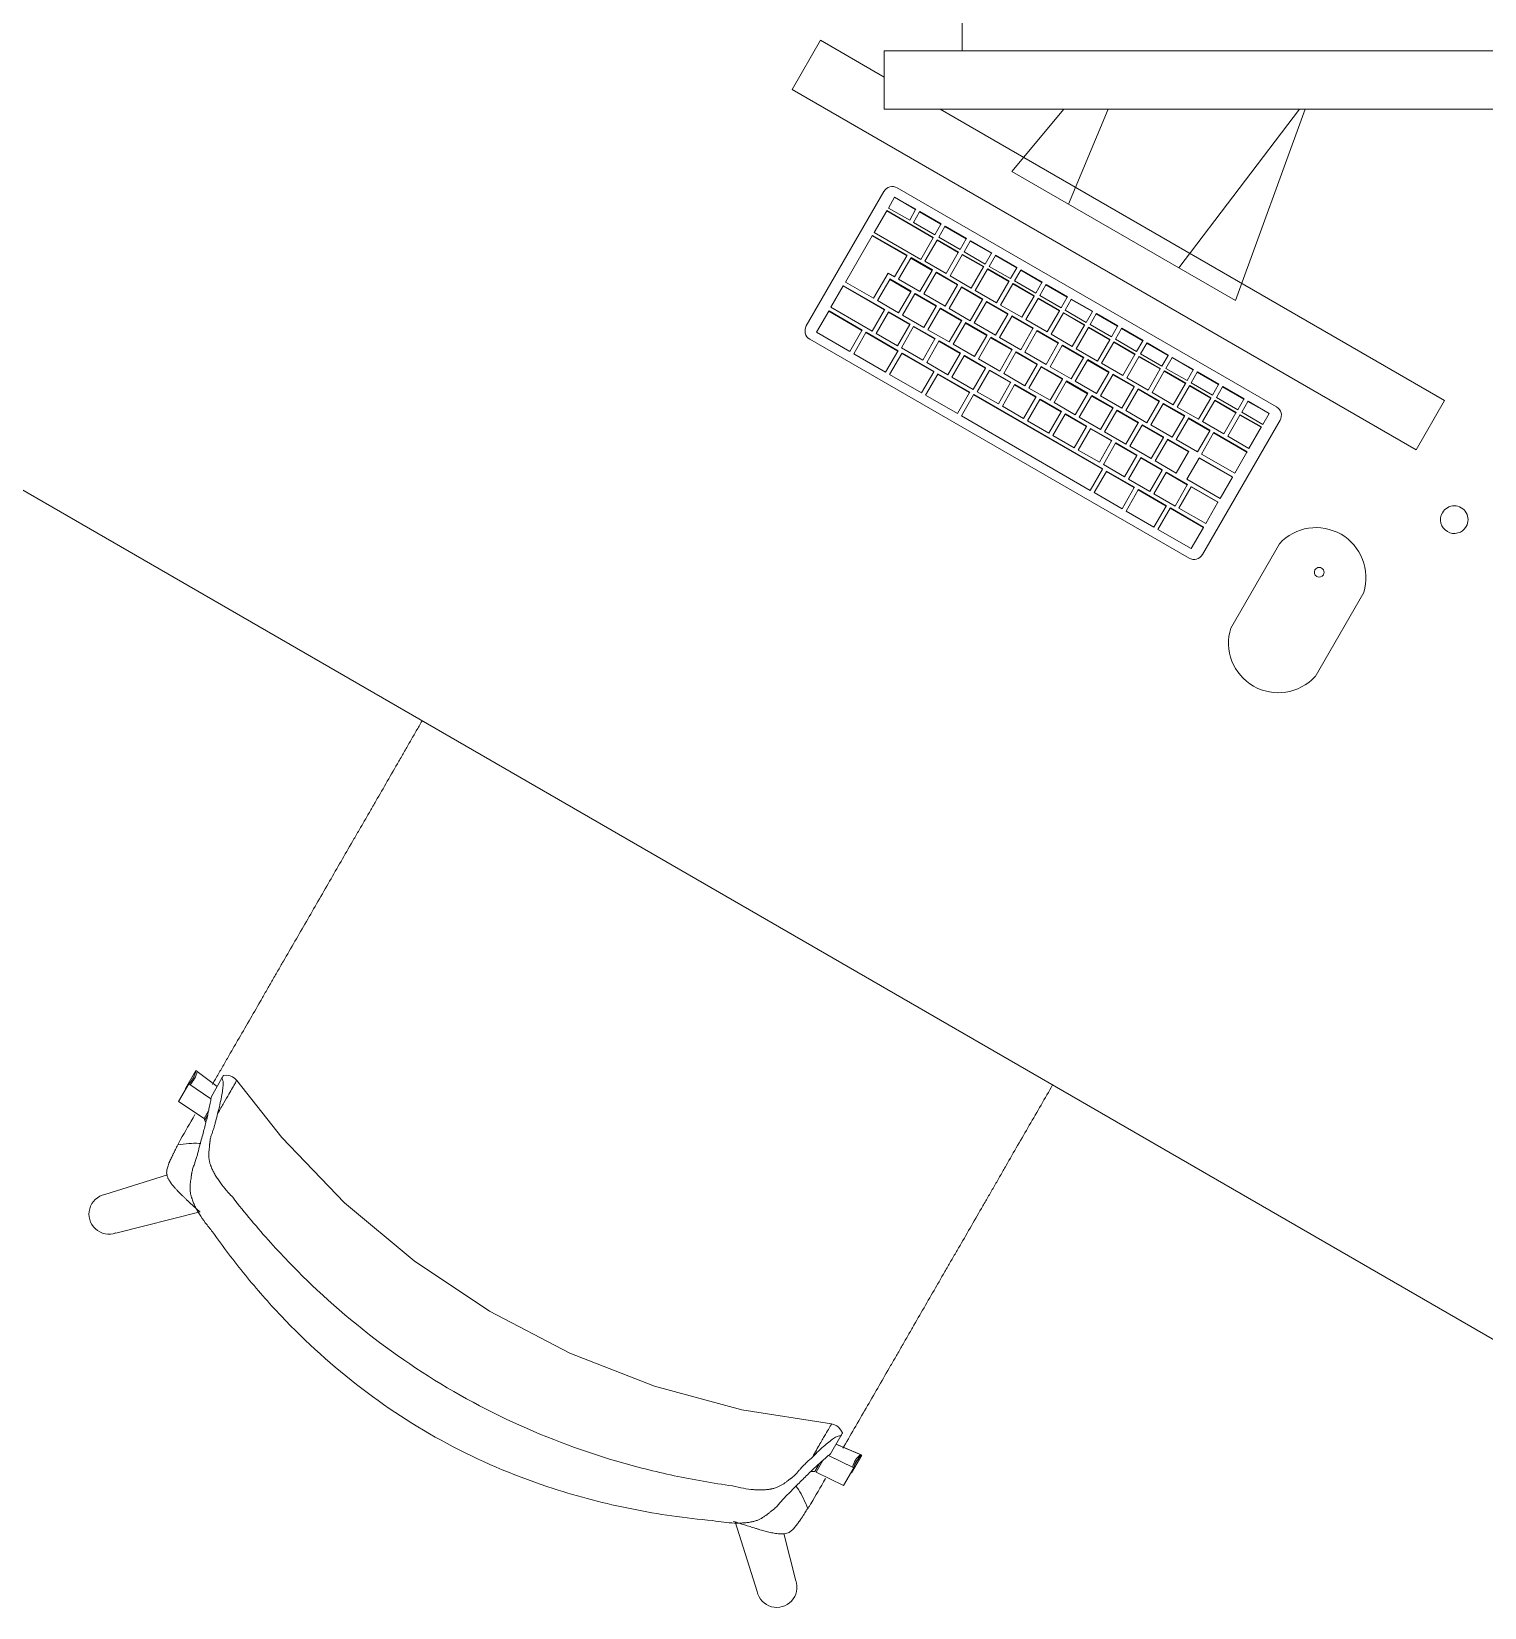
# Model space of a CAD drawing. Header units: millimetres. Extents: x 79795 to 317870, y -36033 to 97293.
# Drawn here: x 210579 to 211526, y 16310 to 17337 of the extents above; entities that cross this region are included whole.
import ezdxf

# ---------------------------------------------------------------- set-up
doc = ezdxf.new("R2010")
doc.units = ezdxf.units.MM
doc.header["$MEASUREMENT"] = 0
for name, color, linetype, lineweight in [('A-GENM', 8, 'CONTINUOUS', 9), ('E-ELEC-EQPM', 8, 'CONTINUOUS', 9), ('I-FURN', 8, 'CONTINUOUS', 9)]:
    doc.layers.add(name, color=color, linetype=linetype, lineweight=lineweight)

msp = doc.modelspace()

# ---------------------------------------------------------------- linework, layer by layer
at = {"layer": 'A-GENM'}
for p, q in [((211084, 17145), (211134.6, 17232.6)), ((211141.5, 17228.8), (211137.5, 17221.8)), ((211141.5, 17228.8), (211141.6, 17229)), ((211155.3, 17220.8), (211141.5, 17228.8)), ((211141.6, 17229), (211155.5, 17221)), ((211143.3, 17234.9), (211390.6, 17092.2)), ((211136.4, 17219.9), (211128.3, 17205.8)), ((211136.4, 17219.9), (211136.5, 17220.1)), ((211166.7, 17202.4), (211136.4, 17219.9)), ((211136.5, 17220.1), (211166.8, 17202.6)), ((211137.5, 17221.8), (211151.4, 17213.8)), ((211151.4, 17213.8), (211155.3, 17220.8)), ((211157.9, 17219.3), (211154, 17212.3)), ((211155.3, 17220.8), (211155.5, 17221)), ((211157.9, 17219.3), (211158.1, 17219.5)), ((211171.8, 17211.3), (211157.9, 17219.3)), ((211158.1, 17219.5), (211171.9, 17211.5)), ((211128.3, 17205.8), (211158.6, 17188.3)), ((211154, 17212.3), (211167.8, 17204.3)), ((211167.8, 17204.3), (211171.8, 17211.3)), ((211174.4, 17209.8), (211170.4, 17202.8)), ((211171.8, 17211.3), (211171.9, 17211.5)), ((211174.4, 17209.8), (211174.5, 17210)), ((211188.3, 17201.8), (211174.4, 17209.8)), ((211174.5, 17210), (211188.4, 17202)), ((211127, 17203.7), (211109.6, 17173.5)), ((211127, 17203.7), (211127.2, 17204)), ((211149.6, 17190.7), (211127, 17203.7)), ((211127.2, 17204), (211149.7, 17191)), ((211158.6, 17188.3), (211166.7, 17202.4)), ((211169.3, 17200.9), (211161.3, 17187.1)), ((211166.7, 17202.4), (211166.8, 17202.6)), ((211169.3, 17200.9), (211169.4, 17201.1)), ((211183.1, 17192.9), (211169.3, 17200.9)), ((211169.4, 17201.1), (211183.3, 17193.1)), ((211170.4, 17202.8), (211184.3, 17194.8)), ((211184.3, 17194.8), (211188.3, 17201.8)), ((211190.9, 17200.3), (211186.9, 17193.3)), ((211188.3, 17201.8), (211188.4, 17202)), ((211190.9, 17200.3), (211191, 17200.5)), ((211204.7, 17192.3), (211190.9, 17200.3)), ((211191, 17200.5), (211204.9, 17192.5)), ((211141.6, 17176.9), (211149.6, 17190.7)), ((211152.2, 17189.2), (211144.2, 17175.4)), ((211149.6, 17190.7), (211149.7, 17191)), ((211152.2, 17189.2), (211152.3, 17189.5)), ((211166, 17181.2), (211152.2, 17189.2)), ((211152.3, 17189.5), (211166.2, 17181.5)), ((211161.3, 17187.1), (211175.2, 17179.1)), ((211175.2, 17179.1), (211183.1, 17192.9)), ((211185.7, 17191.4), (211177.8, 17177.6)), ((211183.1, 17192.9), (211183.3, 17193.1)), ((211185.7, 17191.4), (211185.9, 17191.6)), ((211199.6, 17183.4), (211185.7, 17191.4)), ((211185.9, 17191.6), (211199.7, 17183.6)), ((211186.9, 17193.3), (211200.7, 17185.3)), ((211200.7, 17185.3), (211204.7, 17192.3)), ((211207.3, 17190.8), (211203.3, 17183.8)), ((211204.7, 17192.3), (211204.9, 17192.5)), ((211207.3, 17190.8), (211207.4, 17191)), ((211221.2, 17182.8), (211207.3, 17190.8)), ((211207.4, 17191), (211221.3, 17183)), ((211127.8, 17163), (211137.3, 17179.4)), ((211138.4, 17175.3), (211130.4, 17161.5)), ((211137.3, 17179.4), (211141.6, 17176.9)), ((211138.4, 17175.3), (211138.5, 17175.6)), ((211152.2, 17167.3), (211138.4, 17175.3)), ((211138.5, 17175.6), (211152.4, 17167.6)), ((211144.2, 17175.4), (211158, 17167.4)), ((211158, 17167.4), (211166, 17181.2)), ((211168.6, 17179.7), (211160.6, 17165.9)), ((211166, 17181.2), (211166.2, 17181.5)), ((211168.6, 17179.7), (211168.8, 17180)), ((211182.5, 17171.7), (211168.6, 17179.7)), ((211168.8, 17180), (211182.6, 17172)), ((211177.8, 17177.6), (211191.6, 17169.6)), ((211191.6, 17169.6), (211199.6, 17183.4)), ((211202.2, 17181.9), (211194.2, 17168.1)), ((211199.6, 17183.4), (211199.7, 17183.6)), ((211202.2, 17181.9), (211202.3, 17182.1)), ((211216, 17173.9), (211202.2, 17181.9)), ((211202.3, 17182.1), (211216.2, 17174.1)), ((211203.3, 17183.8), (211217.2, 17175.8)), ((211217.2, 17175.8), (211221.2, 17182.8)), ((211223.8, 17181.3), (211219.8, 17174.3)), ((211221.2, 17182.8), (211221.3, 17183)), ((211223.8, 17181.3), (211223.9, 17181.5)), ((211237.6, 17173.3), (211223.8, 17181.3)), ((211223.9, 17181.5), (211237.8, 17173.5)), ((211108.1, 17171), (211100.1, 17157.1)), ((211108.1, 17171), (211108.3, 17171.2)), ((211135, 17155.5), (211108.1, 17171)), ((211108.3, 17171.2), (211135.1, 17155.7)), ((211109.6, 17173.5), (211127.8, 17163)), ((211144.2, 17153.5), (211152.2, 17167.3)), ((211154.8, 17165.8), (211146.8, 17152)), ((211152.2, 17167.3), (211152.4, 17167.6)), ((211154.8, 17165.8), (211155, 17166.1)), ((211168.7, 17157.8), (211154.8, 17165.8)), ((211155, 17166.1), (211168.8, 17158.1)), ((211160.6, 17165.9), (211174.5, 17157.9)), ((211174.5, 17157.9), (211182.5, 17171.7)), ((211185.1, 17170.2), (211177.1, 17156.4)), ((211182.5, 17171.7), (211182.6, 17172)), ((211185.1, 17170.2), (211185.2, 17170.5)), ((211198.9, 17162.2), (211185.1, 17170.2)), ((211185.2, 17170.5), (211199.1, 17162.5)), ((211194.2, 17168.1), (211208.1, 17160.1)), ((211208.1, 17160.1), (211216, 17173.9)), ((211218.6, 17172.4), (211210.7, 17158.6)), ((211216, 17173.9), (211216.2, 17174.1)), ((211218.6, 17172.4), (211218.8, 17172.6)), ((211232.5, 17164.4), (211218.6, 17172.4)), ((211218.8, 17172.6), (211232.6, 17164.6)), ((211219.8, 17174.3), (211233.6, 17166.3)), ((211232.5, 17164.4), (211232.6, 17164.6)), ((211233.6, 17166.3), (211237.6, 17173.3)), ((211240.2, 17171.8), (211236.2, 17164.8)), ((211236.2, 17164.8), (211250.1, 17156.8)), ((211237.6, 17173.3), (211237.8, 17173.5)), ((211240.2, 17171.8), (211240.4, 17172)), ((211254.1, 17163.8), (211240.2, 17171.8)), ((211240.4, 17172), (211254.2, 17164)), ((211098.7, 17154.6), (211090.7, 17140.8)), ((211098.7, 17154.6), (211098.8, 17154.8)), ((211120.3, 17142.1), (211098.7, 17154.6)), ((211098.8, 17154.8), (211120.4, 17142.3)), ((211100.1, 17157.1), (211127, 17141.6)), ((211127, 17141.6), (211135, 17155.5)), ((211130.4, 17161.5), (211144.2, 17153.5)), ((211135, 17155.5), (211135.1, 17155.7)), ((211160.7, 17144), (211168.7, 17157.8)), ((211171.3, 17156.3), (211163.3, 17142.5)), ((211168.7, 17157.8), (211168.8, 17158.1)), ((211171.3, 17156.3), (211171.4, 17156.6)), ((211185.1, 17148.3), (211171.3, 17156.3)), ((211171.4, 17156.6), (211185.3, 17148.6)), ((211177.1, 17156.4), (211190.9, 17148.4)), ((211190.9, 17148.4), (211198.9, 17162.2)), ((211201.5, 17160.7), (211193.5, 17146.9)), ((211198.9, 17162.2), (211199.1, 17162.5)), ((211201.5, 17160.7), (211201.7, 17161)), ((211215.4, 17152.7), (211201.5, 17160.7)), ((211201.7, 17161), (211215.5, 17153)), ((211210.7, 17158.6), (211224.5, 17150.6)), ((211224.5, 17150.6), (211232.5, 17164.4)), ((211235.1, 17162.9), (211227.1, 17149.1)), ((211235.1, 17162.9), (211235.2, 17163.1)), ((211249, 17154.9), (211235.1, 17162.9)), ((211235.2, 17163.1), (211249.1, 17155.1)), ((211241, 17141.1), (211249, 17154.9)), ((211249, 17154.9), (211249.1, 17155.1)), ((211250.1, 17156.8), (211254.1, 17163.8)), ((211256.7, 17162.3), (211252.7, 17155.3)), ((211252.7, 17155.3), (211266.5, 17147.3)), ((211254.1, 17163.8), (211254.2, 17164)), ((211256.7, 17162.3), (211256.8, 17162.5)), ((211270.5, 17154.3), (211256.7, 17162.3)), ((211256.8, 17162.5), (211270.7, 17154.5)), ((211270.5, 17154.3), (211270.7, 17154.5)), ((211137.6, 17154), (211129.6, 17140.1)), ((211137.6, 17154), (211137.7, 17154.2)), ((211151.4, 17146), (211137.6, 17154)), ((211137.7, 17154.2), (211151.6, 17146.2)), ((211143.4, 17132.1), (211151.4, 17146)), ((211154, 17144.5), (211146, 17130.6)), ((211146.8, 17152), (211160.7, 17144)), ((211151.4, 17146), (211151.6, 17146.2)), ((211154, 17144.5), (211154.2, 17144.7)), ((211167.9, 17136.5), (211154, 17144.5)), ((211154.2, 17144.7), (211168, 17136.7)), ((211177.2, 17134.5), (211185.1, 17148.3)), ((211187.7, 17146.8), (211179.8, 17133)), ((211185.1, 17148.3), (211185.3, 17148.6)), ((211187.7, 17146.8), (211187.9, 17147.1)), ((211201.6, 17138.8), (211187.7, 17146.8)), ((211187.9, 17147.1), (211201.7, 17139.1)), ((211193.5, 17146.9), (211207.4, 17138.9)), ((211207.4, 17138.9), (211215.4, 17152.7)), ((211218, 17151.2), (211210, 17137.4)), ((211215.4, 17152.7), (211215.5, 17153)), ((211218, 17151.2), (211218.1, 17151.5)), ((211231.8, 17143.2), (211218, 17151.2)), ((211218.1, 17151.5), (211232, 17143.5)), ((211227.1, 17149.1), (211241, 17141.1)), ((211251.6, 17153.4), (211243.6, 17139.6)), ((211251.6, 17153.4), (211251.7, 17153.6)), ((211265.4, 17145.4), (211251.6, 17153.4)), ((211251.7, 17153.6), (211265.5, 17145.6)), ((211257.4, 17131.6), (211265.4, 17145.4)), ((211265.4, 17145.4), (211265.5, 17145.6)), ((211266.5, 17147.3), (211270.5, 17154.3)), ((211268, 17143.9), (211268.1, 17144.1)), ((211268.1, 17144.1), (211282, 17136.1)), ((211273.1, 17152.8), (211269.1, 17145.8)), ((211269.1, 17145.8), (211283, 17137.8)), ((211273.1, 17152.8), (211273.3, 17153)), ((211287, 17144.8), (211273.1, 17152.8)), ((211273.3, 17153), (211287.1, 17145)), ((211283, 17137.8), (211287, 17144.8)), ((211287, 17144.8), (211287.1, 17145)), ((211333.6, 16993.6), (211086.4, 17136.3)), ((211090.7, 17140.8), (211112.3, 17128.3)), ((211112.3, 17128.3), (211120.3, 17142.1)), ((211122.9, 17140.6), (211114.9, 17126.8)), ((211120.3, 17142.1), (211120.4, 17142.3)), ((211122.9, 17140.6), (211123, 17140.8)), ((211143.7, 17128.6), (211122.9, 17140.6)), ((211123, 17140.8), (211143.8, 17128.8)), ((211129.6, 17140.1), (211143.4, 17132.1)), ((211159.9, 17122.6), (211167.9, 17136.5)), ((211170.5, 17135), (211162.5, 17121.1)), ((211163.3, 17142.5), (211177.2, 17134.5)), ((211167.9, 17136.5), (211168, 17136.7)), ((211170.5, 17135), (211170.6, 17135.2)), ((211184.3, 17127), (211170.5, 17135)), ((211170.6, 17135.2), (211184.5, 17127.2)), ((211193.6, 17125), (211201.6, 17138.8)), ((211204.2, 17137.3), (211196.2, 17123.5)), ((211201.6, 17138.8), (211201.7, 17139.1)), ((211204.2, 17137.3), (211204.3, 17137.6)), ((211218, 17129.3), (211204.2, 17137.3)), ((211204.3, 17137.6), (211218.2, 17129.6)), ((211210, 17137.4), (211223.9, 17129.4)), ((211223.9, 17129.4), (211231.8, 17143.2)), ((211234.4, 17141.7), (211226.5, 17127.9)), ((211231.8, 17143.2), (211232, 17143.5)), ((211234.4, 17141.7), (211234.6, 17142)), ((211248.3, 17133.7), (211234.4, 17141.7)), ((211234.6, 17142), (211248.4, 17134)), ((211243.6, 17139.6), (211257.4, 17131.6)), ((211248.3, 17133.7), (211248.4, 17134)), ((211268, 17143.9), (211260, 17130.1)), ((211281.9, 17135.9), (211268, 17143.9)), ((211273.9, 17122.1), (211281.9, 17135.9)), ((211284.5, 17134.4), (211276.5, 17120.6)), ((211281.9, 17135.9), (211282, 17136.1)), ((211284.5, 17134.4), (211284.6, 17134.6)), ((211298.3, 17126.4), (211284.5, 17134.4)), ((211284.6, 17134.6), (211298.5, 17126.6)), ((211289.6, 17143.3), (211285.6, 17136.3)), ((211285.6, 17136.3), (211299.4, 17128.3)), ((211289.6, 17143.3), (211289.7, 17143.5)), ((211303.4, 17135.3), (211289.6, 17143.3)), ((211289.7, 17143.5), (211303.6, 17135.5)), ((211299.4, 17128.3), (211303.4, 17135.3)), ((211306, 17133.8), (211302, 17126.8)), ((211303.4, 17135.3), (211303.6, 17135.5)), ((211306, 17133.8), (211306.2, 17134)), ((211319.9, 17125.8), (211306, 17133.8)), ((211306.2, 17134), (211320, 17126)), ((211114.9, 17126.8), (211135.7, 17114.8)), ((211135.7, 17114.8), (211143.7, 17128.6)), ((211146.3, 17127.1), (211138.3, 17113.3)), ((211143.7, 17128.6), (211143.8, 17128.8)), ((211146, 17130.6), (211159.9, 17122.6)), ((211146.3, 17127.1), (211146.4, 17127.3)), ((211167.1, 17115.1), (211146.3, 17127.1)), ((211146.4, 17127.3), (211167.2, 17115.3)), ((211176.3, 17113.1), (211184.3, 17127)), ((211186.9, 17125.5), (211178.9, 17111.6)), ((211179.8, 17133), (211193.6, 17125)), ((211184.3, 17127), (211184.5, 17127.2)), ((211186.9, 17125.5), (211187.1, 17125.7)), ((211200.8, 17117.5), (211186.9, 17125.5)), ((211187.1, 17125.7), (211200.9, 17117.7)), ((211196.2, 17123.5), (211210.1, 17115.5)), ((211210.1, 17115.5), (211218, 17129.3)), ((211220.6, 17127.8), (211212.7, 17114)), ((211218, 17129.3), (211218.2, 17129.6)), ((211220.6, 17127.8), (211220.8, 17128.1)), ((211234.5, 17119.8), (211220.6, 17127.8)), ((211220.8, 17128.1), (211234.6, 17120.1)), ((211226.5, 17127.9), (211240.3, 17119.9)), ((211240.3, 17119.9), (211248.3, 17133.7)), ((211250.9, 17132.2), (211242.9, 17118.4)), ((211250.9, 17132.2), (211251, 17132.5)), ((211264.7, 17124.2), (211250.9, 17132.2)), ((211251, 17132.5), (211264.9, 17124.5)), ((211256.8, 17110.4), (211264.7, 17124.2)), ((211260, 17130.1), (211273.9, 17122.1)), ((211264.7, 17124.2), (211264.9, 17124.5)), ((211290.3, 17112.6), (211298.3, 17126.4)), ((211300.9, 17124.9), (211292.9, 17111.1)), ((211298.3, 17126.4), (211298.5, 17126.6)), ((211300.9, 17124.9), (211301.1, 17125.1)), ((211314.8, 17116.9), (211300.9, 17124.9)), ((211301.1, 17125.1), (211314.9, 17117.1)), ((211302, 17126.8), (211315.9, 17118.8)), ((211315.9, 17118.8), (211319.9, 17125.8)), ((211322.5, 17124.3), (211318.5, 17117.3)), ((211319.9, 17125.8), (211320, 17126)), ((211322.5, 17124.3), (211322.6, 17124.5)), ((211336.3, 17116.3), (211322.5, 17124.3)), ((211322.6, 17124.5), (211336.5, 17116.5)), ((211138.3, 17113.3), (211159.1, 17101.3)), ((211159.1, 17101.3), (211167.1, 17115.1)), ((211169.7, 17113.6), (211161.7, 17099.8)), ((211162.5, 17121.1), (211176.3, 17113.1)), ((211167.1, 17115.1), (211167.2, 17115.3)), ((211169.7, 17113.6), (211169.8, 17113.8)), ((211190.5, 17101.6), (211169.7, 17113.6)), ((211169.8, 17113.8), (211190.6, 17101.8)), ((211192.8, 17103.6), (211200.8, 17117.5)), ((211203.4, 17116), (211195.4, 17102.1)), ((211200.8, 17117.5), (211200.9, 17117.7)), ((211203.4, 17116), (211203.5, 17116.2)), ((211217.2, 17108), (211203.4, 17116)), ((211203.5, 17116.2), (211217.4, 17108.2)), ((211212.7, 17114), (211226.5, 17106)), ((211226.5, 17106), (211234.5, 17119.8)), ((211237.1, 17118.3), (211229.1, 17104.5)), ((211234.5, 17119.8), (211234.6, 17120.1)), ((211237.1, 17118.3), (211237.2, 17118.6)), ((211251, 17110.3), (211237.1, 17118.3)), ((211237.2, 17118.6), (211251.1, 17110.6)), ((211242.9, 17118.4), (211256.8, 17110.4)), ((211267.3, 17122.7), (211259.4, 17108.9)), ((211267.3, 17122.7), (211267.5, 17123)), ((211281.2, 17114.7), (211267.3, 17122.7)), ((211267.5, 17123), (211281.3, 17115)), ((211273.2, 17100.9), (211281.2, 17114.7)), ((211283.8, 17113.2), (211275.8, 17099.4)), ((211276.5, 17120.6), (211290.3, 17112.6)), ((211281.2, 17114.7), (211281.3, 17115)), ((211283.8, 17113.2), (211283.9, 17113.5)), ((211297.7, 17105.2), (211283.8, 17113.2)), ((211283.9, 17113.5), (211297.8, 17105.5)), ((211306.8, 17103.1), (211314.8, 17116.9)), ((211317.4, 17115.4), (211309.4, 17101.6)), ((211314.8, 17116.9), (211314.9, 17117.1)), ((211317.4, 17115.4), (211317.5, 17115.6)), ((211331.2, 17107.4), (211317.4, 17115.4)), ((211317.5, 17115.6), (211331.4, 17107.6)), ((211318.5, 17117.3), (211332.4, 17109.3)), ((211332.4, 17109.3), (211336.3, 17116.3)), ((211338.9, 17114.8), (211335, 17107.8)), ((211336.3, 17116.3), (211336.5, 17116.5)), ((211338.9, 17114.8), (211339.1, 17115)), ((211352.8, 17106.8), (211338.9, 17114.8)), ((211339.1, 17115), (211352.9, 17107)), ((211178.9, 17111.6), (211192.8, 17103.6)), ((211209.3, 17094.1), (211217.2, 17108)), ((211219.8, 17106.5), (211211.9, 17092.6)), ((211217.2, 17108), (211217.4, 17108.2)), ((211219.8, 17106.5), (211220, 17106.7)), ((211233.7, 17098.5), (211219.8, 17106.5)), ((211220, 17106.7), (211233.8, 17098.7)), ((211229.1, 17104.5), (211243, 17096.5)), ((211243, 17096.5), (211251, 17110.3)), ((211253.5, 17108.8), (211245.6, 17095)), ((211251, 17110.3), (211251.1, 17110.6)), ((211253.5, 17108.8), (211253.7, 17109.1)), ((211267.4, 17100.8), (211253.5, 17108.8)), ((211253.7, 17109.1), (211267.5, 17101.1)), ((211259.4, 17108.9), (211273.2, 17100.9)), ((211289.7, 17091.4), (211297.7, 17105.2)), ((211300.3, 17103.7), (211292.3, 17089.9)), ((211292.9, 17111.1), (211306.8, 17103.1)), ((211297.7, 17105.2), (211297.8, 17105.5)), ((211300.3, 17103.7), (211300.4, 17104)), ((211314.1, 17095.7), (211300.3, 17103.7)), ((211300.4, 17104), (211314.2, 17096)), ((211323.2, 17093.6), (211331.2, 17107.4)), ((211333.8, 17105.9), (211325.8, 17092.1)), ((211331.2, 17107.4), (211331.4, 17107.6)), ((211333.8, 17105.9), (211334, 17106.1)), ((211347.7, 17097.9), (211333.8, 17105.9)), ((211334, 17106.1), (211347.8, 17098.1)), ((211335, 17107.8), (211348.8, 17099.8)), ((211348.8, 17099.8), (211352.8, 17106.8)), ((211355.4, 17105.3), (211351.4, 17098.3)), ((211352.8, 17106.8), (211352.9, 17107)), ((211355.4, 17105.3), (211355.5, 17105.5)), ((211369.3, 17097.3), (211355.4, 17105.3)), ((211355.5, 17105.5), (211369.4, 17097.5)), ((211161.7, 17099.8), (211182.5, 17087.8)), ((211182.5, 17087.8), (211190.5, 17101.6)), ((211193.1, 17100.1), (211185.1, 17086.3)), ((211190.5, 17101.6), (211190.6, 17101.8)), ((211193.1, 17100.1), (211193.2, 17100.3)), ((211277.1, 17051.6), (211193.1, 17100.1)), ((211193.2, 17100.3), (211277.2, 17051.8)), ((211195.4, 17102.1), (211209.3, 17094.1)), ((211225.7, 17084.6), (211233.7, 17098.5)), ((211236.3, 17097), (211228.3, 17083.1)), ((211233.7, 17098.5), (211233.8, 17098.7)), ((211236.3, 17097), (211236.4, 17097.2)), ((211250.1, 17089), (211236.3, 17097)), ((211236.4, 17097.2), (211250.3, 17089.2)), ((211245.6, 17095), (211259.4, 17087)), ((211259.4, 17087), (211267.4, 17100.8)), ((211270, 17099.3), (211262, 17085.5)), ((211267.4, 17100.8), (211267.5, 17101.1)), ((211270, 17099.3), (211270.1, 17099.6)), ((211283.9, 17091.3), (211270, 17099.3)), ((211270.1, 17099.6), (211284, 17091.6)), ((211275.8, 17099.4), (211289.7, 17091.4)), ((211306.1, 17081.9), (211314.1, 17095.7)), ((211316.7, 17094.2), (211308.7, 17080.4)), ((211309.4, 17101.6), (211323.2, 17093.6)), ((211314.1, 17095.7), (211314.2, 17096)), ((211316.7, 17094.2), (211316.8, 17094.5)), ((211330.6, 17086.2), (211316.7, 17094.2)), ((211316.8, 17094.5), (211330.7, 17086.5)), ((211339.7, 17084.1), (211347.7, 17097.9)), ((211350.3, 17096.4), (211342.3, 17082.6)), ((211347.7, 17097.9), (211347.8, 17098.1)), ((211350.3, 17096.4), (211350.4, 17096.6)), ((211364.1, 17088.4), (211350.3, 17096.4)), ((211350.4, 17096.6), (211364.3, 17088.6)), ((211351.4, 17098.3), (211365.3, 17090.3)), ((211365.3, 17090.3), (211369.3, 17097.3)), ((211371.9, 17095.8), (211367.9, 17088.8)), ((211369.3, 17097.3), (211369.4, 17097.5)), ((211371.9, 17095.8), (211372, 17096)), ((211385.7, 17087.8), (211371.9, 17095.8)), ((211372, 17096), (211385.8, 17088)), ((211185.1, 17086.3), (211269.1, 17037.8)), ((211211.9, 17092.6), (211225.7, 17084.6)), ((211228.3, 17083.1), (211242.2, 17075.1)), ((211242.2, 17075.1), (211250.1, 17089)), ((211252.7, 17087.5), (211244.8, 17073.6)), ((211250.1, 17089), (211250.3, 17089.2)), ((211252.7, 17087.5), (211252.9, 17087.7)), ((211266.6, 17079.5), (211252.7, 17087.5)), ((211252.9, 17087.7), (211266.7, 17079.7)), ((211262, 17085.5), (211275.9, 17077.5)), ((211275.9, 17077.5), (211283.9, 17091.3)), ((211286.5, 17089.8), (211278.5, 17076)), ((211283.9, 17091.3), (211284, 17091.6)), ((211286.5, 17089.8), (211286.6, 17090.1)), ((211300.3, 17081.8), (211286.5, 17089.8)), ((211286.6, 17090.1), (211300.5, 17082.1)), ((211292.3, 17089.9), (211306.1, 17081.9)), ((211322.6, 17072.4), (211330.6, 17086.2)), ((211333.2, 17084.7), (211325.2, 17070.9)), ((211325.8, 17092.1), (211339.7, 17084.1)), ((211330.6, 17086.2), (211330.7, 17086.5)), ((211333.2, 17084.7), (211333.3, 17085)), ((211347, 17076.7), (211333.2, 17084.7)), ((211333.3, 17085), (211347.2, 17077)), ((211392.9, 17083.5), (211342.3, 16995.9)), ((211342.3, 17082.6), (211356.2, 17074.6)), ((211356.2, 17074.6), (211364.1, 17088.4)), ((211366.7, 17086.9), (211358.8, 17073.1)), ((211364.1, 17088.4), (211364.3, 17088.6)), ((211366.7, 17086.9), (211366.9, 17087.1)), ((211380.6, 17078.9), (211366.7, 17086.9)), ((211366.9, 17087.1), (211380.7, 17079.1)), ((211367.9, 17088.8), (211381.7, 17080.8)), ((211381.7, 17080.8), (211385.7, 17087.8)), ((211385.7, 17087.8), (211385.8, 17088)), ((211244.8, 17073.6), (211258.6, 17065.6)), ((211258.6, 17065.6), (211266.6, 17079.5)), ((211269.2, 17078), (211261.2, 17064.1)), ((211266.6, 17079.5), (211266.7, 17079.7)), ((211269.2, 17078), (211269.3, 17078.2)), ((211283.1, 17070), (211269.2, 17078)), ((211269.3, 17078.2), (211283.2, 17070.2)), ((211278.5, 17076), (211292.3, 17068)), ((211292.3, 17068), (211300.3, 17081.8)), ((211302.9, 17080.3), (211294.9, 17066.5)), ((211300.3, 17081.8), (211300.5, 17082.1)), ((211302.9, 17080.3), (211303.1, 17080.6)), ((211316.8, 17072.3), (211302.9, 17080.3)), ((211303.1, 17080.6), (211316.9, 17072.6)), ((211308.7, 17080.4), (211322.6, 17072.4)), ((211308.8, 17058.5), (211316.8, 17072.3)), ((211316.8, 17072.3), (211316.9, 17072.6)), ((211339, 17062.9), (211347, 17076.7)), ((211349.6, 17075.2), (211341.6, 17061.4)), ((211347, 17076.7), (211347.2, 17077)), ((211349.6, 17075.2), (211349.8, 17075.5)), ((211371.3, 17062.7), (211349.6, 17075.2)), ((211349.8, 17075.5), (211371.4, 17063)), ((211358.8, 17073.1), (211372.6, 17065.1)), ((211372.6, 17065.1), (211380.6, 17078.9)), ((211380.6, 17078.9), (211380.7, 17079.1)), ((211261.2, 17064.1), (211275.1, 17056.1)), ((211275.1, 17056.1), (211283.1, 17070)), ((211285.7, 17068.5), (211277.7, 17054.6)), ((211283.1, 17070), (211283.2, 17070.2)), ((211285.7, 17068.5), (211285.8, 17068.7)), ((211299.5, 17060.5), (211285.7, 17068.5)), ((211285.8, 17068.7), (211299.6, 17060.7)), ((211294.9, 17066.5), (211308.8, 17058.5)), ((211319.4, 17070.8), (211311.4, 17057)), ((211319.4, 17070.8), (211319.5, 17071.1)), ((211333.2, 17062.8), (211319.4, 17070.8)), ((211319.5, 17071.1), (211333.4, 17063.1)), ((211325.2, 17070.9), (211339, 17062.9)), ((211325.2, 17049), (211333.2, 17062.8)), ((211333.2, 17062.8), (211333.4, 17063.1)), ((211363.3, 17048.9), (211371.3, 17062.7)), ((211371.3, 17062.7), (211371.4, 17063)), ((211277.1, 17051.6), (211277.2, 17051.8)), ((211277.7, 17054.6), (211291.5, 17046.6)), ((211291.5, 17046.6), (211299.5, 17060.5)), ((211302.1, 17059), (211294.1, 17045.1)), ((211299.5, 17060.5), (211299.6, 17060.7)), ((211302.1, 17059), (211302.2, 17059.2)), ((211316, 17051), (211302.1, 17059)), ((211302.2, 17059.2), (211316.1, 17051.2)), ((211311.4, 17057), (211325.2, 17049)), ((211340.2, 17058.8), (211332.2, 17045)), ((211340.2, 17058.8), (211340.3, 17059.1)), ((211361.8, 17046.3), (211340.2, 17058.8)), ((211340.3, 17059.1), (211361.9, 17046.6)), ((211341.6, 17061.4), (211363.3, 17048.9)), ((211269.1, 17037.8), (211277.1, 17051.6)), ((211279.7, 17050.1), (211271.7, 17036.3)), ((211279.7, 17050.1), (211279.8, 17050.3)), ((211297.8, 17039.6), (211279.7, 17050.1)), ((211279.8, 17050.3), (211298, 17039.8)), ((211294.1, 17045.1), (211308, 17037.1)), ((211308, 17037.1), (211316, 17051)), ((211318.6, 17049.5), (211310.6, 17035.6)), ((211316, 17051), (211316.1, 17051.2)), ((211318.6, 17049.5), (211318.7, 17049.7)), ((211332.4, 17041.5), (211318.6, 17049.5)), ((211318.7, 17049.7), (211332.6, 17041.7)), ((211324.4, 17027.6), (211332.4, 17041.5)), ((211332.2, 17045), (211353.8, 17032.5)), ((211332.4, 17041.5), (211332.6, 17041.7)), ((211353.8, 17032.5), (211361.8, 17046.3)), ((211361.8, 17046.3), (211361.9, 17046.6)), ((211271.7, 17036.3), (211289.9, 17025.8)), ((211289.9, 17025.8), (211297.8, 17039.6)), ((211300.4, 17038.1), (211292.5, 17024.3)), ((211297.8, 17039.6), (211298, 17039.8)), ((211300.4, 17038.1), (211300.6, 17038.3)), ((211318.6, 17027.6), (211300.4, 17038.1)), ((211300.6, 17038.3), (211318.8, 17027.8)), ((211310.6, 17035.6), (211324.4, 17027.6)), ((211335, 17040), (211327, 17026.2)), ((211335, 17040), (211335.2, 17040.2)), ((211352.3, 17030), (211335, 17040)), ((211335.2, 17040.2), (211352.5, 17030.2)), ((211292.5, 17024.3), (211310.7, 17013.8)), ((211310.7, 17013.8), (211318.6, 17027.6)), ((211321.2, 17026.1), (211313.3, 17012.3)), ((211318.6, 17027.6), (211318.8, 17027.8)), ((211321.2, 17026.1), (211321.4, 17026.3)), ((211342.9, 17013.6), (211321.2, 17026.1)), ((211321.4, 17026.3), (211343, 17013.8)), ((211327, 17026.2), (211344.4, 17016.2)), ((211344.4, 17016.2), (211352.3, 17030)), ((211352.3, 17030), (211352.5, 17030.2)), ((211313.3, 17012.3), (211334.9, 16999.8)), ((211334.9, 16999.8), (211342.9, 17013.6)), ((211342.9, 17013.6), (211343, 17013.8)), ((211392.5, 17003), (211360.7, 16948)), ((211415.7, 16916.3), (211447.5, 16971.3))]:
    msp.add_line(p, q, dxfattribs=at)
for centre, radius, start, end in [((211140.1, 17229.5), 6.35, 60, 150), ((211089.5, 17141.8), 6.35, 150, 240), ((211387.4, 17086.7), 6.35, 330, 60), ((211416.4, 16981), 32.5, 342.6804, 137.3196), ((211336.8, 16999.1), 6.35, 240, 330), ((211418.4, 16984.4), 3.16, 150, 330), ((211418.4, 16984.4), 3.16, 330, 150), ((211391.8, 16938.4), 32.5, 162.6804, 317.3196)]:
    msp.add_arc(centre, radius, start, end, dxfattribs=at)
at = {"layer": 'E-ELEC-EQPM'}
for p, q in [((211185.6, 17416.2), (211185.6, 17324.3)), ((211185.6, 17416.2), (211185.6, 17324.3)), ((211185.6, 17324.3), (211134.8, 17324.3)), ((211134.8, 17324.3), (211134.8, 17286.2)), ((211134.8, 17324.3), (211134.8, 17286.2)), ((211934.8, 17324.3), (211134.8, 17324.3)), ((211134.8, 17286.2), (211934.8, 17286.2)), ((211134.8, 17286.2), (211934.8, 17286.2))]:
    msp.add_line(p, q, dxfattribs=at)
at = {"layer": 'I-FURN'}
for p, q in [((211093.3, 17331.2), (211074.8, 17299.1)), ((211093.3, 17331.2), (211134.8, 17307.2)), ((211481.7, 17064.2), (211074.8, 17299.1)), ((211171.3, 17286.2), (211500.2, 17096.3)), ((211252, 17286.2), (211218, 17245.7)), ((211254.9, 17224.4), (211280.8, 17286.2)), ((211326.9, 17182.8), (211405.6, 17286.2)), ((211363.8, 17161.5), (211409.2, 17286.2)), ((211218, 17245.7), (211363.8, 17161.5)), ((211500.2, 17096.3), (211481.7, 17064.2)), ((210541, 17056.5), (211536.9, 16481.5)), ((210674.7, 16639.4), (210681.4, 16651)), ((210686, 16659.6), (210679.3, 16648)), ((210681.4, 16651), (210695.8, 16641.3)), ((210699.8, 16649.2), (210686, 16659.6)), ((210699.9, 16649.3), (210686.8, 16659.1)), ((210696.1, 16642.8), (210702.9, 16654.6)), ((210706.1, 16656.6), (210704, 16656.4)), ((210708.4, 16656.2), (210706.1, 16656.6)), ((210709.8, 16655.6), (210708.4, 16656.2)), ((210711.3, 16654.5), (210709.8, 16655.6)), ((210712.7, 16653.2), (210711.3, 16654.5)), ((210742, 16616.1), (210712.7, 16653.2)), ((210691.3, 16628.3), (210674.7, 16639.4)), ((210694.2, 16633.4), (210691.3, 16628.3)), ((210693.6, 16630.4), (210692.1, 16627.8)), ((210782.9, 16573.5), (210742, 16616.1)), ((210667.6, 16591.7), (210626.7, 16578.9)), ((210828.3, 16535.5), (210782.9, 16573.5)), ((210633.8, 16553.7), (210688.7, 16567.6)), ((210877.5, 16502.7), (210828.3, 16535.5)), ((210929.9, 16475.4), (210877.5, 16502.7)), ((210985, 16453.9), (210929.9, 16475.4)), ((211042, 16438.5), (210985, 16453.9)), ((211100.4, 16429.3), (211042, 16438.5)), ((211100.4, 16429.3), (211102.3, 16428.8)), ((211102.3, 16428.8), (211104, 16428)), ((211104, 16428), (211105.1, 16427.1)), ((211105.1, 16427.1), (211106.6, 16425.3)), ((211106.6, 16425.3), (211107.5, 16423.4)), ((211099.7, 16409.8), (211106.5, 16421.6)), ((211120.1, 16408.9), (211103.3, 16416.1)), ((211119.3, 16409.4), (211103.4, 16416.2)), ((211090.4, 16397.9), (211094.8, 16405.5)), ((211098.4, 16408.7), (211115, 16400.7)), ((211098.5, 16408.8), (211114.2, 16401.1)), ((211113.4, 16397.4), (211120.1, 16408.9)), ((211089.6, 16398.4), (211092.5, 16403.5)), ((211108.3, 16389.1), (211090.4, 16397.9)), ((211115, 16400.7), (211108.3, 16389.1)), ((211037.7, 16365.5), (211052, 16320)), ((211077.1, 16327.1), (211069.3, 16357.9))]:
    msp.add_line(p, q, dxfattribs=at)
for centre, radius, start, end in [((211506.5, 17018.7), 9, 150, 330), ((211506.5, 17018.7), 9, 330, 150), ((210629.4, 16566.1), 13.1, 101.9662, 289.5824), ((211064.8, 16322.8), 13.1, 191.9896, 19.6059)]:
    msp.add_arc(centre, radius, start, end, dxfattribs=at)
for centre, start_param, end_param in [((210669, 16663.2), 6.026179, 6.605675), ((210669.8, 16662.7), 6.026179, 6.605675), ((210662.3, 16651.6), 0.238848, 0.322489), ((211130.9, 16396.5), 2.819103, 3.398599), ((211131.7, 16396), 2.819103, 3.398599)]:
    msp.add_ellipse(centre, major_axis=(15.1, -8.7), ratio=0.978487, start_param=start_param, end_param=end_param, dxfattribs=at)
for points, knots in [([(210696.8, 16650.6), (210697.1, 16651.2), (210698.7, 16654.1), (210701.7, 16659.1), (210705.6, 16665.9), (210709.4, 16672.6), (210714.5, 16681.3), (210720.7, 16692), (210726.8, 16702.6), (210731.7, 16711.2), (210735.5, 16717.8), (210739.3, 16724.4), (210744.3, 16733.1), (210750.6, 16743.9), (210758, 16756.7), (210765.6, 16769.9), (210773.2, 16783), (210780.6, 16796), (210786.9, 16806.8), (210791.9, 16815.5), (210795.8, 16822.1), (210799.6, 16828.7), (210804.6, 16837.4), (210810.8, 16848.2), (210817.1, 16859), (210822.1, 16867.8), (210825.9, 16874.4), (210829.7, 16881), (210832.3, 16885.4), (210833.6, 16887.7), (210833.7, 16887.9)], [-0.8977274, -0.8977274, -0.8977274, -0.8977274, -0.8928571, -0.875, -0.8571429, -0.8392857, -0.8214286, -0.7857143, -0.75, -0.7321429, -0.7142857, -0.6964286, -0.6785714, -0.6428571, -0.6071429, -0.5714286, -0.5357143, -0.5, -0.4642857, -0.4464286, -0.4285714, -0.4107143, -0.3928571, -0.3571429, -0.3214286, -0.3035714, -0.2857143, -0.2678571, -0.25, -0.2488464, -0.2488464, -0.2488464, -0.2488464]), ([(210700.2, 16631.6), (210701.7, 16634.2), (210704.4, 16638.8), (210707.6, 16644.4), (210709.9, 16648.5), (210711.3, 16650.8), (210712, 16652), (210712.3, 16652.7), (210712.6, 16653.1), (210712.7, 16653.2), (210712.7, 16653.2)], [0, 0, 0, 0, 0.1111111, 0.2222222, 0.3333333, 0.4444444, 0.5, 0.5555556, 0.6111111, 0.6625707, 0.6625707, 0.6625707, 0.6625707]), ([(210702.9, 16654.6), (210703.2, 16654.2), (210703.7, 16653.1), (210703.9, 16650.6), (210703.5, 16647.1), (210703, 16644.2), (210702.8, 16642.7)], [0, 0, 0, 0, 0.1666667, 0.3333333, 0.5, 0.6577136, 0.6577136, 0.6577136, 0.6577136]), ([(211244.8, 16650.6), (211244.7, 16650.5), (211242.2, 16646), (211237.1, 16637.2), (211229.4, 16623.9), (211221.8, 16610.8), (211215.5, 16599.9), (211210.5, 16591.1), (211206.7, 16584.5), (211202.9, 16577.9), (211197.8, 16569.2), (211191.7, 16558.5), (211185.5, 16547.8), (211180.5, 16539.2), (211176.7, 16532.7), (211172.9, 16526.1), (211167.9, 16517.4), (211161.7, 16506.7), (211155.5, 16495.9), (211150.4, 16487.1), (211146.6, 16480.5), (211142.8, 16473.8), (211137.7, 16465.1), (211131.5, 16454.3), (211124, 16441.3), (211116.2, 16427.9), (211110.9, 16418.6), (211108.1, 16413.8), (211107.8, 16413.4)], [-0.7507659, -0.7507659, -0.7507659, -0.7507659, -0.75, -0.7142857, -0.6785714, -0.6428571, -0.6071429, -0.5892857, -0.5714286, -0.5535714, -0.5357143, -0.5, -0.4642857, -0.4464286, -0.4285714, -0.4107143, -0.3928571, -0.3571429, -0.3214286, -0.3035714, -0.2857143, -0.2678571, -0.25, -0.2142857, -0.1785714, -0.1428571, -0.1071429, -0.103964, -0.103964, -0.103964, -0.103964]), ([(210696.9, 16554.5), (210695.2, 16556.5), (210692, 16560.5), (210688.8, 16565.1), (210686.7, 16568.7), (210685.4, 16571.3), (210684.4, 16573.4), (210683.9, 16574.9), (210683.6, 16575.7), (210683.4, 16576.3), (210683.2, 16576.9), (210682.9, 16577.6), (210682.6, 16579), (210682.3, 16580.8), (210682.2, 16582.8), (210682.3, 16584.8), (210682.4, 16586.6), (210682.7, 16588.4), (210682.9, 16589.8), (210683, 16590.8), (210683.1, 16591.3), (210683.2, 16591.7), (210683.2, 16592.1), (210683.3, 16592.7), (210683.4, 16593.5), (210683.7, 16594.7), (210684.1, 16596.1), (210684.7, 16597.8), (210685.3, 16599.4), (210685.8, 16601), (210686.2, 16602.3), (210686.6, 16603.5), (210687.1, 16605.2), (210687.8, 16608.2), (210688.9, 16612.2), (210690.2, 16616.7), (210691.3, 16620.9), (210692.3, 16625), (210693.3, 16628.8), (210694.1, 16632.3), (210694.5, 16634.4), (210694.7, 16635.4)], [0, 0, 0, 0, 0.035714, 0.071429, 0.089286, 0.107143, 0.125, 0.133929, 0.138393, 0.142857, 0.147321, 0.151786, 0.160714, 0.178571, 0.196429, 0.214286, 0.232143, 0.25, 0.267857, 0.276786, 0.28125, 0.285714, 0.290179, 0.294643, 0.303571, 0.321429, 0.339286, 0.357143, 0.392857, 0.410714, 0.428571, 0.446429, 0.464286, 0.5, 0.571429, 0.642857, 0.714286, 0.785714, 0.857143, 0.928571, 1, 1, 1, 1]), ([(210700.2, 16631.6), (210699.8, 16630), (210699.2, 16627.6), (210698.4, 16624.8), (210698, 16623.2), (210697.7, 16622), (210697.3, 16620.9), (210696.8, 16619.5), (210696.3, 16618.1), (210695.8, 16616.7), (210695.5, 16615.5), (210695.3, 16614.4), (210695.2, 16613.6), (210695.2, 16613.1), (210695.1, 16612.7), (210695.1, 16612.3), (210695, 16611.8), (210694.9, 16610.9), (210694.8, 16609.5), (210694.6, 16607.7), (210694.4, 16605.8), (210694.4, 16603.9), (210694.6, 16601.8), (210694.9, 16600), (210695.3, 16598.7), (210695.5, 16598), (210695.8, 16597.4), (210696, 16596.8), (210696.3, 16596), (210696.9, 16594.7), (210697.9, 16592.7), (210699.4, 16590.2), (210701.6, 16586.9), (210704.9, 16582.5), (210708.2, 16578.9), (210710, 16577)], [0, 0, 0, 0, 0.125, 0.1875, 0.21875, 0.25, 0.28125, 0.3125, 0.375, 0.40625, 0.4375, 0.46875, 0.484375, 0.492188, 0.5, 0.507812, 0.515625, 0.53125, 0.5625, 0.59375, 0.625, 0.65625, 0.6875, 0.71875, 0.734375, 0.742188, 0.75, 0.757812, 0.765625, 0.78125, 0.8125, 0.84375, 0.875, 0.9375, 1, 1, 1, 1]), ([(210691.3, 16628.4), (210691.5, 16627.9), (210691.9, 16627.1), (210692.3, 16626.2), (210692.5, 16625.8)], [-0.8741323, -0.8741323, -0.8741323, -0.8741323, -0.6666667, -0.4718724, -0.4718724, -0.4718724, -0.4718724]), ([(210688.4, 16567.7), (210686.6, 16569.3), (210683.8, 16571.9), (210680.4, 16575), (210678.6, 16576.7), (210677.3, 16578), (210676, 16579.2), (210674.9, 16580.4), (210673.7, 16581.6), (210672.5, 16582.9), (210671.3, 16584.3), (210670.1, 16585.7), (210669.3, 16586.9), (210668.7, 16587.8), (210668.3, 16588.5), (210667.9, 16589.2), (210667.5, 16590.2), (210667.1, 16591.5), (210666.9, 16593), (210667, 16594.3), (210667.2, 16595.6), (210667.6, 16596.9), (210668, 16598.1), (210668.3, 16598.9), (210668.5, 16599.4), (210668.7, 16599.8), (210668.8, 16600.1), (210669, 16600.6), (210669.4, 16601.4), (210669.9, 16602.5), (210670.5, 16603.6), (210670.9, 16604.5), (210671.2, 16605.3), (210671.6, 16606), (210672.1, 16607), (210673, 16608.7), (210673.7, 16610.2), (210674.2, 16611.2)], [0, 0, 0, 0, 0.125, 0.1875, 0.21875, 0.25, 0.28125, 0.3125, 0.34375, 0.375, 0.40625, 0.4375, 0.46875, 0.484375, 0.5, 0.515625, 0.53125, 0.5625, 0.59375, 0.625, 0.65625, 0.6875, 0.71875, 0.734375, 0.742188, 0.75, 0.757812, 0.765625, 0.78125, 0.8125, 0.84375, 0.859375, 0.875, 0.890625, 0.90625, 0.9375, 1, 1, 1, 1]), ([(210689.3, 16612.1), (210688.9, 16612.1), (210686.3, 16612.3), (210681.4, 16612.2), (210676.6, 16611.6), (210674.2, 16611.2)], [0.93933321, 0.93933321, 0.93933321, 0.93933321, 0.94444444, 0.97222222, 1, 1, 1, 1]), ([(210710, 16577), (210717.9, 16566.9), (210734.4, 16547.1), (210770.3, 16510.2), (210820.3, 16469.4), (210887.4, 16430.6), (210947.8, 16407.7), (210997.7, 16395.1), (211023.1, 16390.7), (211035.8, 16388.9)], [-1, -1, -1, -1, -0.9, -0.8, -0.6, -0.4, -0.2, -0.1, 0, 0, 0, 0]), ([(211022.8, 16366.3), (211005.1, 16367.9), (210970.1, 16372.9), (210912.9, 16387.7), (210852.8, 16412.6), (210792.9, 16450.8), (210749.1, 16490.5), (210717.9, 16526), (210703.7, 16544.8), (210696.9, 16554.5)], [-1, -1, -1, -1, -0.863636, -0.727273, -0.545455, -0.363636, -0.181818, -0.090909, 0, 0, 0, 0]), ([(211100.4, 16429.3), (211100.4, 16429.3), (211100.4, 16429.2), (211100.1, 16428.7), (211099.7, 16428), (211098.7, 16426.2), (211096.7, 16422.9), (211093.1, 16416.6), (211089.8, 16411), (211088, 16407.7)], [0.3374293, 0.3374293, 0.3374293, 0.3374293, 0.3888889, 0.4444444, 0.5138889, 0.5833333, 0.7222222, 0.8611111, 1, 1, 1, 1]), ([(211094, 16404.8), (211092.5, 16403.5), (211090, 16401.3), (211086.2, 16397.6), (211083.2, 16394.7), (211080.1, 16391.6), (211076.8, 16388.3), (211073.8, 16385.3), (211071.4, 16382.8), (211069.8, 16381.3), (211068.6, 16380), (211067.5, 16378.7), (211066.4, 16377.4), (211065.3, 16376), (211064.3, 16375), (211063.4, 16374.2), (211062.7, 16373.6), (211062.3, 16373.3), (211061.9, 16373), (211061.6, 16372.8), (211061.2, 16372.5), (211060.4, 16371.8), (211059.3, 16370.9), (211057.9, 16369.9), (211056.4, 16368.8), (211054.7, 16367.7), (211052.9, 16366.8), (211051.2, 16366.2), (211049.9, 16365.8), (211049.1, 16365.6), (211048.5, 16365.5), (211047.8, 16365.4), (211047, 16365.2), (211045.5, 16365), (211043.2, 16364.8), (211040.3, 16364.6), (211036.1, 16364.7), (211030.4, 16365.1), (211025.4, 16365.8), (211022.8, 16366.3)], [0, 0, 0, 0, 0.142857, 0.214286, 0.285714, 0.357143, 0.428571, 0.5, 0.535714, 0.571429, 0.589286, 0.607143, 0.642857, 0.660714, 0.678571, 0.696429, 0.705357, 0.709821, 0.714286, 0.71875, 0.723214, 0.732143, 0.75, 0.767857, 0.785714, 0.803571, 0.821429, 0.839286, 0.848214, 0.852679, 0.857143, 0.861607, 0.866071, 0.875, 0.892857, 0.910714, 0.928571, 0.964286, 1, 1, 1, 1]), ([(211035.8, 16388.9), (211038.3, 16388.3), (211043.1, 16387.2), (211048.5, 16386.5), (211052.6, 16386.3), (211055.4, 16386.3), (211057.6, 16386.4), (211059.1, 16386.6), (211059.9, 16386.7), (211060.5, 16386.8), (211061.1, 16386.9), (211061.9, 16387), (211063.2, 16387.4), (211065, 16388), (211066.8, 16388.9), (211068.5, 16389.8), (211070.1, 16390.9), (211071.5, 16392), (211072.7, 16392.8), (211073.4, 16393.4), (211073.8, 16393.7), (211074.2, 16393.9), (211074.5, 16394.1), (211074.9, 16394.4), (211075.5, 16394.9), (211076.3, 16395.6), (211077.2, 16396.5), (211078.2, 16397.6), (211079.1, 16398.8), (211080.1, 16399.9), (211080.9, 16400.8), (211081.8, 16401.7), (211083, 16402.8), (211085, 16404.9), (211086.8, 16406.6), (211088, 16407.7)], [0, 0, 0, 0, 0.0625, 0.125, 0.15625, 0.1875, 0.21875, 0.234375, 0.242188, 0.25, 0.257812, 0.265625, 0.28125, 0.3125, 0.34375, 0.375, 0.40625, 0.4375, 0.46875, 0.484375, 0.492188, 0.5, 0.507812, 0.515625, 0.53125, 0.5625, 0.59375, 0.625, 0.6875, 0.71875, 0.75, 0.78125, 0.8125, 0.875, 1, 1, 1, 1]), ([(211086.8, 16398.1), (211087.3, 16398.2), (211088.3, 16398.2), (211089.2, 16398.4), (211089.6, 16398.4)], [-0.5281276, -0.5281276, -0.5281276, -0.5281276, -0.3333333, -0.1189454, -0.1189454, -0.1189454, -0.1189454]), ([(211084.9, 16374.1), (211084.1, 16376.4), (211082.2, 16380.7), (211079.6, 16385.5), (211077.8, 16388.1), (211077.3, 16388.8)], [0, 0, 0, 0, 0.02777778, 0.05555556, 0.06696683, 0.06696683, 0.06696683, 0.06696683]), ([(211084.9, 16374.1), (211084.3, 16373.2), (211083.4, 16371.8), (211082.3, 16370.1), (211081.7, 16369.2), (211081.3, 16368.5), (211080.8, 16367.9), (211080.3, 16367), (211079.6, 16366), (211078.9, 16365), (211078.3, 16364.3), (211078, 16363.9), (211077.8, 16363.6), (211077.5, 16363.2), (211077.2, 16362.8), (211076.7, 16362.1), (211075.9, 16361.2), (211074.9, 16360.2), (211073.9, 16359.4), (211072.8, 16358.6), (211071.4, 16358), (211070.1, 16357.7), (211069, 16357.6), (211068.2, 16357.6), (211067.4, 16357.6), (211066.3, 16357.6), (211064.9, 16357.8), (211063.1, 16358.1), (211061.3, 16358.4), (211059.5, 16358.8), (211057.9, 16359.2), (211056.4, 16359.7), (211054.7, 16360.1), (211052.9, 16360.6), (211050.4, 16361.4), (211046.1, 16362.7), (211042.4, 16363.9), (211040.2, 16364.6)], [0, 0, 0, 0, 0.0625, 0.09375, 0.109375, 0.125, 0.140625, 0.15625, 0.1875, 0.21875, 0.234375, 0.242188, 0.25, 0.257812, 0.265625, 0.28125, 0.3125, 0.34375, 0.375, 0.40625, 0.4375, 0.46875, 0.484375, 0.5, 0.515625, 0.53125, 0.5625, 0.59375, 0.625, 0.65625, 0.6875, 0.71875, 0.75, 0.78125, 0.8125, 0.875, 1, 1, 1, 1])]:
    msp.add_open_spline(points, degree=3, knots=knots, dxfattribs=at)
for points in [[(210703.6, 16655.7), (210703.8, 16656), (210704, 16656.5), (210704, 16656.4), (210703.6, 16655.8), (210703.2, 16655.1), (210702.9, 16654.6)], [(210694.7, 16635.4), (210695, 16636.7), (210695.5, 16639.3), (210695.9, 16641.7), (210696.1, 16642.8)], [(210702.7, 16642.5), (210702.4, 16640.9), (210701.7, 16637.5), (210700.7, 16633.6), (210700.2, 16631.6)], [(210676, 16614.6), (210679, 16619.9), (210682.1, 16625.3), (210685.4, 16630.9)], [(210674.2, 16611.2), (210674.5, 16611.8), (210675.1, 16612.9), (210675.7, 16614), (210676, 16614.6)], [(211088, 16407.7), (211089.4, 16409.2), (211092.3, 16412), (211096.2, 16415.4), (211099.6, 16418.3), (211102.5, 16420.4), (211104.9, 16421.5), (211106, 16421.7), (211106.5, 16421.6)], [(211106.5, 16421.6), (211106.8, 16422.1), (211107.2, 16422.8), (211107.5, 16423.4), (211107.6, 16423.5), (211107.3, 16423.1), (211107.2, 16422.7)], [(211099.7, 16409.8), (211098.8, 16409), (211097, 16407.5), (211095, 16405.8), (211094, 16404.8)], [(211096.5, 16393.7), (211093.2, 16388), (211090.1, 16382.6), (211087, 16377.3)], [(211087, 16377.3), (211086.7, 16376.8), (211086, 16375.7), (211085.3, 16374.6), (211084.9, 16374.1)], [(211036.6, 16365.8), (211037.8, 16365.4), (211039, 16365), (211040.2, 16364.6)], [(211040.2, 16364.6), (211039, 16365), (211037.8, 16365.4), (211036.7, 16365.8)]]:
    msp.add_open_spline(points, degree=3, dxfattribs=at)

doc.saveas('drawing.dxf')
